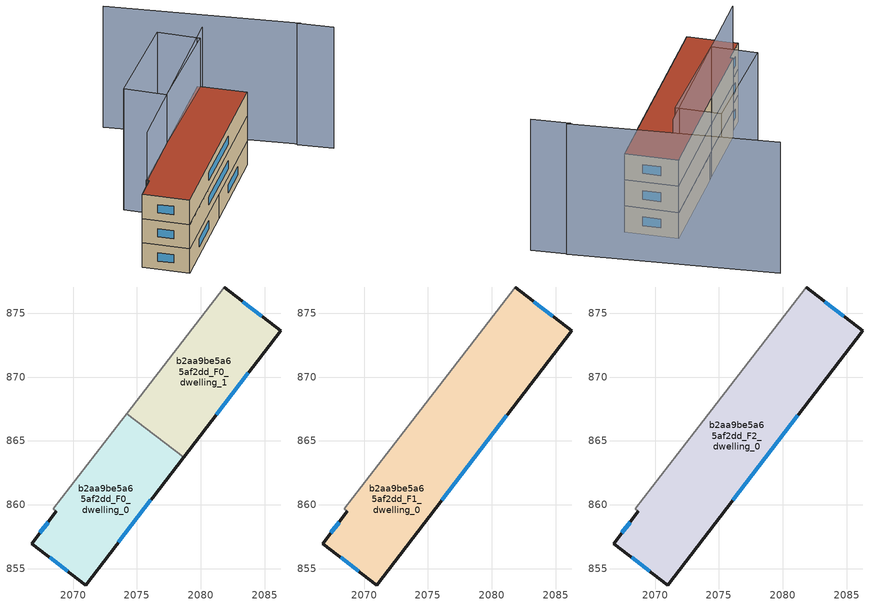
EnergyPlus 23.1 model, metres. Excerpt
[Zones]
b2aa9be5a65af2dd_F0_dwelling_0
 floor ground (EU_floor_Construction): 2078.66,863.73 2070.98,853.71 2066.76,856.95 2068.7,859.48 2068.44,859.69 2073.77,866.57 2074.21,867.15 z0
 wall outside (EU_wall_Construction): 2068.7,859.48 2066.76,856.95 2070.98,853.71 2078.66,863.73 z0:3
 wall adiabatic (EU_wall_Construction): 2074.21,867.15 2073.77,866.57 2068.44,859.69 2068.7,859.48 z0:3
 wall to b2aa9be5a65af2dd_F0_dwelling_1 (EU_wall_Construction): 2078.66,863.73 2074.21,867.15 z0:3
 window (EU_Window_Construction): 2068.05,858.64 2067.4,857.8 / 2073.54,857.05 2076.1,860.39 / 2068.16,855.87 2069.57,854.79 z1:2
b2aa9be5a65af2dd_F0_dwelling_1
 floor ground (EU_floor_Construction): 2086.28,873.65 2078.66,863.73 2074.21,867.15 2081.83,877.06 z0
 wall outside (EU_wall_Construction): 2078.66,863.73 2086.28,873.65 2081.83,877.06 z0:3
 wall adiabatic (EU_wall_Construction): 2081.83,877.06 2074.21,867.15 z0:3
 window (EU_Window_Construction): 2081.2,867.04 2083.74,870.35 / 2084.79,874.79 2083.31,875.93 z1:2
b2aa9be5a65af2dd_F1_dwelling_0
 floor to b2aa9be5a65af2dd_F0_dwelling_0 (EU_floor_Construction): 2078.66,863.73 2070.98,853.71 2066.76,856.95 2068.7,859.48 2068.44,859.69 2073.77,866.57 2074.21,867.15 z3
 floor to b2aa9be5a65af2dd_F0_dwelling_1 (EU_floor_Construction): 2086.28,873.65 2078.66,863.73 2074.21,867.15 2081.83,877.06 z3
 wall outside (EU_wall_Construction): 2068.7,859.48 2066.76,856.95 2070.98,853.71 2086.28,873.65 2081.83,877.06 z3:6
 wall adiabatic (EU_wall_Construction): 2081.83,877.06 2073.77,866.57 2068.44,859.69 2068.7,859.48 z3:6
 window (EU_Window_Construction): 2068.05,858.64 2067.4,857.8 / 2084.79,874.79 2083.31,875.93 / 2076.08,860.36 2081.18,867.01 / 2068.16,855.87 2069.57,854.79 z4:5
b2aa9be5a65af2dd_F2_dwelling_0
 floor to b2aa9be5a65af2dd_F1_dwelling_0 (EU_floor_Construction): 2086.28,873.65 2070.98,853.71 2066.76,856.95 2068.7,859.48 2068.44,859.69 2073.77,866.57 2081.83,877.06 z6
 wall outside (EU_wall_Construction): 2068.7,859.48 2066.76,856.95 2070.98,853.71 2086.28,873.65 2081.83,877.06 z6:9
 wall adiabatic (EU_wall_Construction): 2081.83,877.06 2073.77,866.57 2068.44,859.69 2068.7,859.48 z6:9
 window (EU_Window_Construction): 2068.05,858.64 2067.4,857.8 / 2084.79,874.79 2083.31,875.93 / 2076.08,860.36 2081.18,867.01 / 2068.16,855.87 2069.57,854.79 z7:8
 roof outside (EU_roof_Construction): 2070.98,853.71 2086.28,873.65 2081.83,877.06 2073.77,866.57 2068.44,859.69 2068.7,859.48 2066.76,856.95 z9
shading: 2083.25,879.05 2068.5,859.64 / 2096.4,873.4 2093.05,875.75 / 2093.43,875.66 2075.23,887.62 / 2073.77,866.57 2070,869.63 / 2070,869.63 2078.33,879.9 / 2078.33,879.9 2082.1,876.84 / 2082.1,876.84 2073.77,866.57 z0:15
[Building]
EU S2 Campaign: North Axis=0; Terrain=City; Solar Distribution=FullExterior
[Site:Location]
Bologna: Latitude=44.5; Longitude=11.25; Time Zone=1; Elevation=37
[SizingPeriod:WeatherFileDays]
AnnualSizingPeriod: Begin Month=1; Begin Day of Month=1; End Month=12; End Day of Month=31; Day of Week for Start Day=Monday; Use Weather File Daylight Saving Period=No; Use Weather File Rain and Snow Indicators=No
[MATERIAL]
EU_InternalMass_Material: Roughness=MediumRough; Thickness=0.1; Conductivity=1; Density=1800; Specific Heat=900; Thermal Absorptance=0.9; Solar Absorptance=0.7; Visible Absorptance=0.7
[MATERIAL:NOMASS] Roughness=MediumRough; Thermal Absorptance=0.9; Solar Absorptance=0.7; Visible Absorptance=0.7
Name | Thermal Resistance
EU_wall_NoMass | 0.937881
EU_roof_NoMass | 0.548572
EU_floor_NoMass | 0.71348
[WINDOWMATERIAL:SIMPLEGLAZINGSYSTEM]
EU_Window_SimpleGlazing: UFactor=4.25633; Solar Heat Gain Coefficient=0.85; Visible Transmittance=0.85
[CONSTRUCTION]
EU_wall_Construction: EU_wall_NoMass
EU_roof_Construction: EU_roof_NoMass
EU_floor_Construction: EU_floor_NoMass
EU_Window_Construction: EU_Window_SimpleGlazing
EU_InternalMass_Construction: EU_InternalMass_Material
[ZONE] Type=1; Multiplier=1; Ceiling Height=autocalculate; Floor Area=autocalculate; Part of Total Floor Area=Yes
Name | Volume
b2aa9be5a65af2dd_F0_dwelling_0 | 210.434
b2aa9be5a65af2dd_F1_dwelling_0 | 420.848
b2aa9be5a65af2dd_F2_dwelling_0 | 420.87
b2aa9be5a65af2dd_F0_dwelling_1 | 210.415
[INTERNALMASS] Construction=EU_InternalMass_Construction
Name | Zone or ZoneList | Surface Area
b2aa9be5a65af2dd_F0_dwelling_0_EU_InternalMass | b2aa9be5a65af2dd_F0_dwelling_0 | 70.1439
b2aa9be5a65af2dd_F0_dwelling_1_EU_InternalMass | b2aa9be5a65af2dd_F0_dwelling_1 | 70.1379
b2aa9be5a65af2dd_F1_dwelling_0_EU_InternalMass | b2aa9be5a65af2dd_F1_dwelling_0 | 140.29
b2aa9be5a65af2dd_F2_dwelling_0_EU_InternalMass | b2aa9be5a65af2dd_F2_dwelling_0 | 140.29
[OTHEREQUIPMENT] Fuel Type=Electricity; Design Level Calculation Method=Watts/Area; Power per Zone Floor Area=1; Fraction Latent=0; Fraction Radiant=0; Fraction Lost=0; Carbon Dioxide Generation Rate=0; EndUse Subcategory=EU_Step8_InternalGains
Name | Zone or ZoneList or Space or SpaceList | Schedule
EU_Step8_InternalGain_b2aa9be5a65af2dd_F0_dwelling_0_f000 | b2aa9be5a65af2dd_F0_dwelling_0 | EU_Step8_GainSchedule_b2aa9be5a65af2dd_F0_dwelling_0_f000
EU_Step8_InternalGain_b2aa9be5a65af2dd_F0_dwelling_1_f000 | b2aa9be5a65af2dd_F0_dwelling_1 | EU_Step8_GainSchedule_b2aa9be5a65af2dd_F0_dwelling_1_f000
EU_Step8_InternalGain_b2aa9be5a65af2dd_F1_dwelling_0_f000 | b2aa9be5a65af2dd_F1_dwelling_0 | EU_Step8_GainSchedule_b2aa9be5a65af2dd_F1_dwelling_0_f000
EU_Step8_InternalGain_b2aa9be5a65af2dd_F2_dwelling_0_f000 | b2aa9be5a65af2dd_F2_dwelling_0 | EU_Step8_GainSchedule_b2aa9be5a65af2dd_F2_dwelling_0_f000
[ZONEVENTILATION:DESIGNFLOWRATE] Schedule=EU_AlwaysOn; Design Flow Rate Calculation Method=AirChanges/Hour; Air Changes per Hour=0.687892; Ventilation Type=Natural; Fan Pressure Rise=0; Fan Total Efficiency=1; Constant Term Coefficient=1; Temperature Term Coefficient=0; Velocity Term Coefficient=0; Velocity Squared Term Coefficient=0; Minimum Indoor Temperature=-100; Maximum Indoor Temperature=100; Delta Temperature=-100; Minimum Outdoor Temperature=-100; Maximum Outdoor Temperature=100; Maximum Wind Speed=40
Name | Zone or ZoneList or Space or SpaceList
EU_ConstantAir_b2aa9be5a65af2dd_F0_dwelling_0 | b2aa9be5a65af2dd_F0_dwelling_0
EU_ConstantAir_b2aa9be5a65af2dd_F0_dwelling_1 | b2aa9be5a65af2dd_F0_dwelling_1
EU_ConstantAir_b2aa9be5a65af2dd_F1_dwelling_0 | b2aa9be5a65af2dd_F1_dwelling_0
EU_ConstantAir_b2aa9be5a65af2dd_F2_dwelling_0 | b2aa9be5a65af2dd_F2_dwelling_0
[HVACTEMPLATE:THERMOSTAT] Constant Heating Setpoint=20; Constant Cooling Setpoint=50
EU_HeatOnly_b2aa9be5a65af2dd_F0_dwelling_0; EU_HeatOnly_b2aa9be5a65af2dd_F0_dwelling_1; EU_HeatOnly_b2aa9be5a65af2dd_F1_dwelling_0; EU_HeatOnly_b2aa9be5a65af2dd_F2_dwelling_0
[HVACTEMPLATE:ZONE:IDEALLOADSAIRSYSTEM] System Availability Schedule=EU_AlwaysOn; Maximum Heating Supply Air Temperature=50; Minimum Cooling Supply Air Temperature=13; Maximum Heating Supply Air Humidity Ratio=0.0156; Minimum Cooling Supply Air Humidity Ratio=0.0077; Heating Limit=NoLimit; Cooling Limit=NoLimit; Heating Availability Schedule=EU_AlwaysOn; Cooling Availability Schedule=EU_CoolingOff; Dehumidification Control Type=ConstantSensibleHeatRatio; Cooling Sensible Heat Ratio=0.7; Dehumidification Setpoint=60; Humidification Control Type=None; Humidification Setpoint=30; Outdoor Air Method=None; Outdoor Air Flow Rate per Person=0.00944; Outdoor Air Flow Rate per Zone Floor Area=0; Outdoor Air Flow Rate per Zone=0; Demand Controlled Ventilation Type=None; Outdoor Air Economizer Type=NoEconomizer; Heat Recovery Type=None; Sensible Heat Recovery Effectiveness=0.7; Latent Heat Recovery Effectiveness=0.65
Name | Template Thermostat
b2aa9be5a65af2dd_F0_dwelling_0 | EU_HeatOnly_b2aa9be5a65af2dd_F0_dwelling_0
b2aa9be5a65af2dd_F0_dwelling_1 | EU_HeatOnly_b2aa9be5a65af2dd_F0_dwelling_1
b2aa9be5a65af2dd_F1_dwelling_0 | EU_HeatOnly_b2aa9be5a65af2dd_F1_dwelling_0
b2aa9be5a65af2dd_F2_dwelling_0 | EU_HeatOnly_b2aa9be5a65af2dd_F2_dwelling_0
[SIZING:ZONE] Zone Cooling Design Supply Air Temperature Input Method=SupplyAirTemperature; Zone Cooling Design Supply Air Temperature=13; Zone Heating Design Supply Air Temperature Input Method=SupplyAirTemperature; Zone Heating Design Supply Air Temperature=50; Zone Cooling Design Supply Air Humidity Ratio=0.008; Zone Heating Design Supply Air Humidity Ratio=0.008; Cooling Design Air Flow Method=DesignDay; Cooling Design Air Flow Rate=0; Cooling Minimum Air Flow per Zone Floor Area=0.000762; Cooling Minimum Air Flow=0; Cooling Minimum Air Flow Fraction=0.2; Heating Design Air Flow Method=DesignDay; Heating Design Air Flow Rate=0; Heating Maximum Air Flow per Zone Floor Area=0.002032; Heating Maximum Air Flow=0.141576; Heating Maximum Air Flow Fraction=0.3; Account for Dedicated Outdoor Air System=No; Dedicated Outdoor Air System Control Strategy=NeutralSupplyAir; Dedicated Outdoor Air Low Setpoint Temperature for Design=autosize; Dedicated Outdoor Air High Setpoint Temperature for Design=autosize; Zone Load Sizing Method=Sensible Load Only No Latent Load; Zone Latent Cooling Design Supply Air Humidity Ratio Input Method=HumidityRatioDifference; Zone Cooling Design Supply Air Humidity Ratio Difference=0.005; Zone Latent Heating Design Supply Air Humidity Ratio Input Method=HumidityRatioDifference; Zone Humidification Design Supply Air Humidity Ratio Difference=0.005
b2aa9be5a65af2dd_F0_dwelling_0; b2aa9be5a65af2dd_F0_dwelling_1; b2aa9be5a65af2dd_F1_dwelling_0; b2aa9be5a65af2dd_F2_dwelling_0
[SCHEDULE:CONSTANT]
Name | Hourly Value
EU_AlwaysOn | 1
EU_CoolingOff | 0
[SCHEDULE:FILE] Column Number=1; Rows to Skip at Top=0; Number of Hours of Data=8760; Column Separator=Comma; Interpolate to Timestep=No; Minutes per Item=60; Adjust Schedule for Daylight Savings=Yes
Name | File
EU_Step8_GainSchedule_b2aa9be5a65af2dd_F0_dwelling_0_f000 | ../../schedules/b2aa9be5a65af2dd/b2aa9be5a65af2dd_F0_dwelling_0_f000_gain.csv
EU_Step8_GainSchedule_b2aa9be5a65af2dd_F0_dwelling_1_f000 | ../../schedules/b2aa9be5a65af2dd/b2aa9be5a65af2dd_F0_dwelling_1_f000_gain.csv
EU_Step8_GainSchedule_b2aa9be5a65af2dd_F1_dwelling_0_f000 | ../../schedules/b2aa9be5a65af2dd/b2aa9be5a65af2dd_F1_dwelling_0_f000_gain.csv
EU_Step8_GainSchedule_b2aa9be5a65af2dd_F2_dwelling_0_f000 | ../../schedules/b2aa9be5a65af2dd/b2aa9be5a65af2dd_F2_dwelling_0_f000_gain.csv
